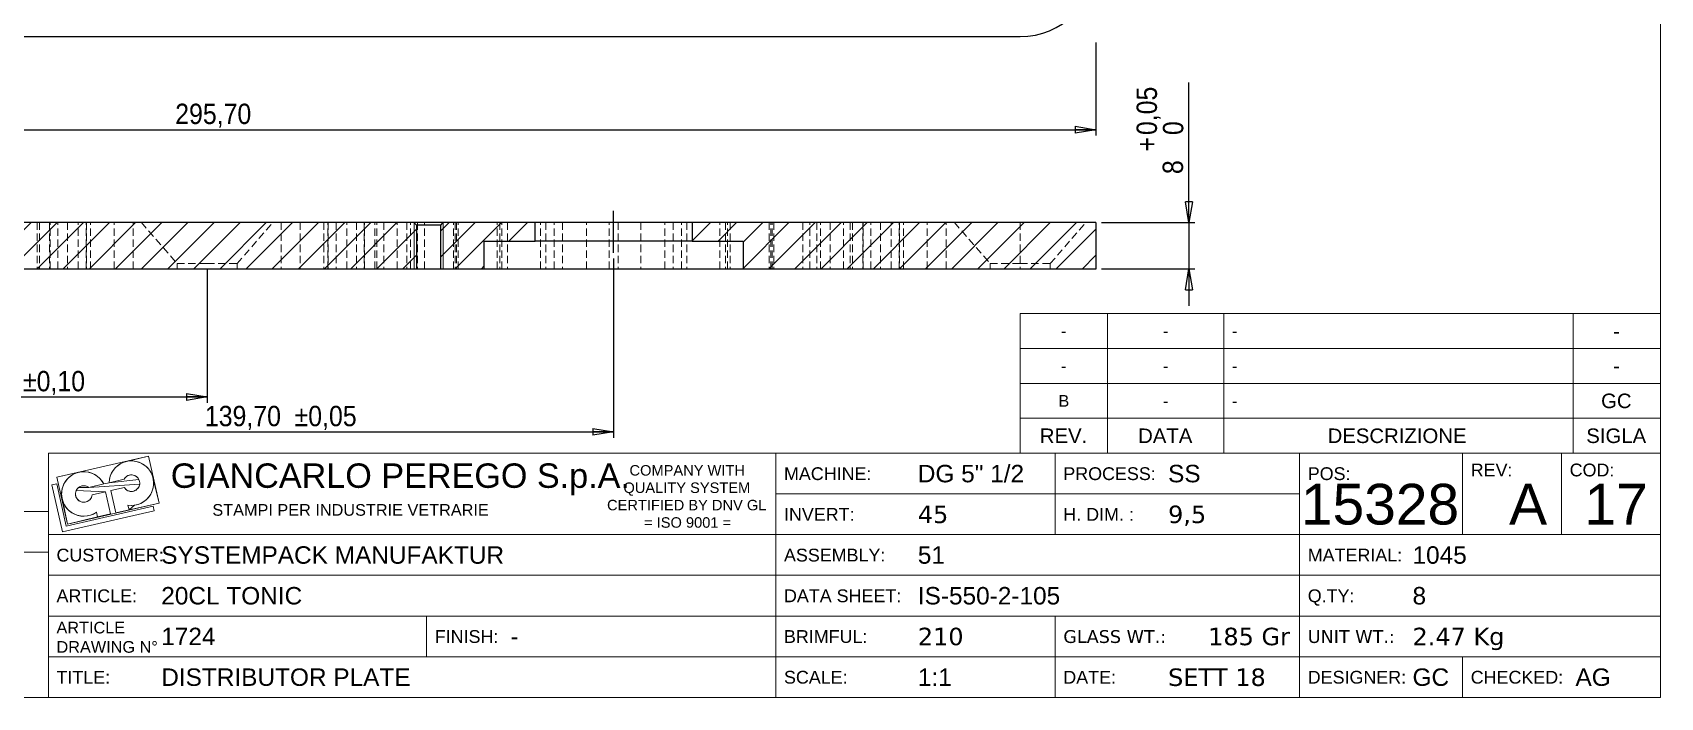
# Model space of a CAD drawing. Header units: millimetres. Extents: x 0 to 840, y 0 to 594.
# Drawn here: x 281 to 840, y 0 to 229 of the extents above; entities that cross this region are included whole.
import ezdxf

# ---------------------------------------------------------------- set-up
doc = ezdxf.new("R2010")
doc.units = ezdxf.units.MM
doc.header["$LTSCALE"] = 2
for name, pattern in [('SLD-Centro', [19.05, 15.24, -1.27, 1.27, -1.27]), ('SLD-Solido', [0]), ('SLD-Tratteggiato', [1.905, 1.27, -0.635])]:
    doc.linetypes.add(name, pattern=pattern)
for name, color, linetype in [('A', 1, 'SLD-Centro'), ('Q', 2, 'SLD-Solido'), ('S', 4, 'SLD-Solido')]:
    doc.layers.add(name, color=color, linetype=linetype)
doc.layers.add('D', color=3, linetype='SLD-Solido', lineweight=25)
doc.styles.add('SLDTEXTSTYLE0', font='GOTHIC.TTF', dxfattribs={"width": 0.913})
doc.styles.add('SLDTEXTSTYLE1', font='ARIAL.TTF')
doc.styles.add('SLDTEXTSTYLE3', font='VERDANA.TTF')
doc.dimstyles.new('SLDDIMSTYLE11', dxfattribs={"dimtxt": 7, "dimasz": 7.112, "dimexe": 0, "dimexo": 0.0625, "dimgap": 1.75, "dimtad": 1, "dimlfac": 0.5, "dimrnd": 1e-09, "dimzin": 12, "dimdsep": 46, "dimtxsty": 'SLDTEXTSTYLE0', "dimblk1": 'CLOSED', "dimblk2": 'CLOSED', "dimsah": 1, "dimcen": 0.09, "dimadec": 0, "dimazin": 3, "dimtol": 1, "dimtp": 0.05, "dimtfac": 1, "dimtmove": 0, "dimatfit": 0, "dimldrblk": 'CLOSED', "dimfxl": 0, "dimfrac": 2, "dimtolj": 1, "dimarcsym": 0})
doc.dimstyles.new('SLDDIMSTYLE14', dxfattribs={"dimtxt": 7, "dimasz": 7.112, "dimexe": 0, "dimexo": 0.0625, "dimgap": 1.75, "dimtad": 1, "dimlfac": 0.5, "dimrnd": 1e-09, "dimzin": 12, "dimdsep": 46, "dimtxsty": 'SLDTEXTSTYLE0', "dimblk1": 'CLOSED', "dimblk2": 'CLOSED', "dimsah": 1, "dimcen": 0.09, "dimadec": 0, "dimazin": 3, "dimtol": 1, "dimtp": 0.1, "dimtm": 0.1, "dimtfac": 1, "dimtofl": 0, "dimtmove": 0, "dimatfit": 3, "dimldrblk": 'CLOSED', "dimfxl": 0, "dimfrac": 2, "dimtolj": 1, "dimarcsym": 0})
doc.dimstyles.new('SLDDIMSTYLE2', dxfattribs={"dimtxt": 7, "dimasz": 7.112, "dimexe": 0, "dimexo": 0.0625, "dimgap": 1.75, "dimtad": 1, "dimlfac": 0.5, "dimrnd": 1e-09, "dimzin": 12, "dimdsep": 46, "dimtxsty": 'SLDTEXTSTYLE0', "dimblk1": 'CLOSED', "dimblk2": 'CLOSED', "dimsah": 1, "dimcen": 0.09, "dimadec": 0, "dimazin": 3, "dimtfac": 1, "dimtofl": 0, "dimtmove": 0, "dimatfit": 3, "dimldrblk": 'CLOSED', "dimfxl": 0, "dimfrac": 2, "dimtolj": 1, "dimtzin": 12, "dimarcsym": 0})
doc.dimstyles.new('SLDDIMSTYLE6', dxfattribs={"dimtxt": 7, "dimasz": 7.112, "dimexe": 0, "dimexo": 0.0625, "dimgap": 1.75, "dimtad": 1, "dimlfac": 0.5, "dimrnd": 1e-09, "dimzin": 12, "dimdsep": 46, "dimtxsty": 'SLDTEXTSTYLE0', "dimblk1": 'CLOSED', "dimblk2": 'CLOSED', "dimsah": 1, "dimcen": 0.09, "dimadec": 0, "dimazin": 3, "dimtol": 1, "dimtp": 0.05, "dimtm": 0.05, "dimtfac": 1, "dimtofl": 0, "dimtmove": 0, "dimatfit": 3, "dimldrblk": 'CLOSED', "dimfxl": 0, "dimfrac": 2, "dimtolj": 1, "dimarcsym": 0})

# ---------------------------------------------------------------- blocks, each defined once
blk = doc.blocks.new('SW_NOTE_0')
at = {"color": 0, "char_height": 4, "attachment_point": 1, "style": 'SLDTEXTSTYLE1'}
for s, insert in [('ARTICLE', (0, 5.16)), ('DRAWING N°', (0, -1.48))]:
    blk.add_mtext(s, dxfattribs=dict(at, insert=insert))
blk = doc.blocks.new('SW_NOTE_1')
at = {"color": 0, "char_height": 3.6, "attachment_point": 2, "style": 'SLDTEXTSTYLE1'}
for s, insert in [('COMPANY WITH', (20.11, 4.64)), ('QUALITY SYSTEM', (19.98, -1.34)), ('CERTIFIED BY DNV GL', (19.94, -7.31)), ('= ISO 9001 =', (20.24, -13.29))]:
    blk.add_mtext(s, dxfattribs=dict(at, insert=insert))
blk = doc.blocks.new('_CLOSED')
at = {"color": 0, "linetype": 'ByBlock', "lineweight": -2}
for p, q in [((-1, 0.166667), (0, 0)), ((-1, 0.166667), (-1, -0.166667)), ((0, 0), (-1, -0.166667)), ((0, 0), (-1, 0))]:
    blk.add_line(p, q, dxfattribs=at)
blk = doc.blocks.new('_D_6')
at = {"layer": 'Q'}
for p, q in [((54.59, 225.26), (54.59, 193.26)), ((645.99, 225.26), (645.99, 193.26)), ((54.59, 195.26), (645.99, 195.26))]:
    blk.add_line(p, q, dxfattribs=at)
at = {"layer": 'Q', "xscale": 7.112, "yscale": 7.112, "rotation": 180.0000000000004}
blk.add_blockref('_CLOSED', (54.59, 195.26, -1.9), dxfattribs=at)
at = {"layer": 'Q', "xscale": 7.112, "yscale": 7.112}
blk.add_blockref('_CLOSED', (645.99, 195.26, -1.9), dxfattribs=at)
at = {"layer": 'Q', "insert": (329.62, 204.2), "char_height": 7, "attachment_point": 1, "style": 'SLDTEXTSTYLE0'}
blk.add_mtext('295,70', dxfattribs=at)
blk = doc.blocks.new('_D_21')
at = {"layer": 'Q'}
for p, q in [((677.99, 163.35), (677.99, 211.51)), ((647.99, 163.35), (679.99, 163.35)), ((677.99, 163.35), (677.99, 147.35)), ((647.99, 147.35), (679.99, 147.35)), ((677.99, 147.35), (677.99, 134.65))]:
    blk.add_line(p, q, dxfattribs=at)
at = {"layer": 'Q', "xscale": 7.112, "yscale": 7.112}
for p, rotation in [((677.99, 163.35, 84.15), 270.0000000000004), ((677.99, 147.35, 84.15), 90.0000000000004)]:
    blk.add_blockref('_CLOSED', p, dxfattribs=dict(at, rotation=rotation))
at = {"layer": 'Q', "char_height": 7, "attachment_point": 1, "rotation": 90, "style": 'SLDTEXTSTYLE0'}
for s, insert in [('0,05', (660, 193.41)), ('0', (669.05, 193.41)), ('+', (660, 187.75)), ('8', (668.95, 179.99))]:
    blk.add_mtext(s, dxfattribs=dict(at, insert=insert))
blk = doc.blocks.new('_D_24')
at = {"layer": 'Q'}
for p, q in [((200.89, 147.2), (200.89, 101.35)), ((340.59, 147.2), (340.59, 101.35)), ((200.89, 103.35), (340.59, 103.35))]:
    blk.add_line(p, q, dxfattribs=at)
at = {"layer": 'Q', "xscale": 7.112, "yscale": 7.112, "rotation": 180.0000000000004}
blk.add_blockref('_CLOSED', (200.89, 103.35, 83.95), dxfattribs=at)
at = {"layer": 'Q', "xscale": 7.112, "yscale": 7.112}
blk.add_blockref('_CLOSED', (340.59, 103.35, 83.95), dxfattribs=at)
at = {"layer": 'Q', "char_height": 7, "attachment_point": 1, "style": 'SLDTEXTSTYLE0'}
for s, insert in [('69,85', (251.66, 112.29)), (' ±0,10', (274.94, 112.29))]:
    blk.add_mtext(s, dxfattribs=dict(at, insert=insert))
blk = doc.blocks.new('_D_25')
at = {"layer": 'Q'}
for p, q in [((200.89, 150.95), (200.89, 89.35)), ((480.29, 150.95), (480.29, 89.35)), ((200.89, 91.35), (480.29, 91.35))]:
    blk.add_line(p, q, dxfattribs=at)
at = {"layer": 'Q', "xscale": 7.112, "yscale": 7.112, "rotation": 180.0000000000004}
blk.add_blockref('_CLOSED', (200.89, 91.35, 84.15), dxfattribs=at)
at = {"layer": 'Q', "xscale": 7.112, "yscale": 7.112}
blk.add_blockref('_CLOSED', (480.29, 91.35, 84.15), dxfattribs=at)
at = {"layer": 'Q', "char_height": 7, "attachment_point": 1, "style": 'SLDTEXTSTYLE0'}
for s, insert in [('139,70', (339.82, 100.29)), (' ±0,05', (368.27, 100.29))]:
    blk.add_mtext(s, dxfattribs=dict(at, insert=insert))

msp = doc.modelspace()

# ---------------------------------------------------------------- hatches: boundary and pattern name
at = {"layer": 'S'}
h = msp.add_hatch(dxfattribs=at)
h.set_pattern_fill('ANSI31', color=256, scale=2, style=0)
h.paths.add_polyline_path([(412.49437, 147.34821), (412.49437, 162.37039), (411.64437, 163.34821), (269.54437, 163.34821), (268.69437, 162.37039), (268.69437, 147.34821)], flags=0)
h = msp.add_hatch(dxfattribs=at)
h.set_pattern_fill('ANSI31', color=256, scale=2, style=0)
h.paths.add_polyline_path([(420.89437, 147.34821), (435.84437, 147.34821), (435.84437, 156.94821), (453.29437, 156.94821), (453.29437, 163.34821), (421.74437, 163.34821), (420.89437, 162.37039)], flags=0)
h = msp.add_hatch(dxfattribs=at)
h.set_pattern_fill('ANSI31', color=256, scale=2, style=0)
h.paths.add_polyline_path([(645.99437, 147.34821), (645.99437, 163.34821), (507.29437, 163.34821), (507.29437, 156.94821), (524.74437, 156.94821), (524.74437, 147.34821)], flags=0)

# ---------------------------------------------------------------- linework, layer by layer
at = {"color": 179, "linetype": 'SLD-Solido', "lineweight": 18}
for p, q in [((840.02208, 594.01728), (840.02208, 0.01728)), ((840.02208, 132.01728), (620.02208, 132.01728)), ((620.02208, 132.01728), (620.02208, 84.01728)), ((650.02208, 132.01728), (650.02208, 84.01728)), ((690.02208, 132.01728), (690.02208, 84.01728)), ((810.02208, 132.01728), (810.02208, 84.01728)), ((840.02208, 132.01728), (840.02208, 84.01728)), ((840.02208, 120.01728), (620.02208, 120.01728)), ((840.02208, 108.01728), (620.02208, 108.01728)), ((840.02208, 96.01728), (620.02208, 96.01728)), ((286.02208, 84.01728), (406.02208, 84.01728)), ((840.02208, 84.01728), (286.02208, 84.01728)), ((286.02208, 0.01728), (286.02208, 84.01728)), ((536.02208, 0.01728), (536.02208, 84.01728)), ((840.02208, 84.01728), (620.02208, 84.01728)), ((632.02208, 56.01728), (632.02208, 84.01728)), ((716.02208, 0.01728), (716.02208, 84.01728)), ((772.02208, 56.01728), (772.02208, 84.01728)), ((806.02208, 56.01728), (806.02208, 84.01728)), ((840.02208, 0.01728), (840.02208, 84.01728)), ((288.94628, 75.81424), (320.39568, 82.98247)), ((288.94628, 75.81424), (320.39568, 82.98247)), ((288.94628, 75.81424), (320.39568, 82.98247)), ((308.99209, 78.9505), (308.28552, 78.07764)), ((308.99209, 78.9505), (308.28552, 78.07764)), ((309.81886, 79.7105), (308.99209, 78.9505)), ((309.81886, 79.7105), (308.99209, 78.9505)), ((310.74799, 80.34126), (309.81886, 79.7105)), ((310.74799, 80.34126), (309.81886, 79.7105)), ((311.75946, 80.82918), (310.74799, 80.34126)), ((311.75946, 80.82918), (310.74799, 80.34126)), ((312.83147, 81.16374), (311.75946, 80.82918)), ((312.83147, 81.16374), (311.75946, 80.82918)), ((320.39568, 82.98247), (312.83147, 81.16374)), ((320.39568, 82.98247), (312.83147, 81.16374)), ((312.83147, 81.16374), (320.39568, 82.98247)), ((312.83147, 81.16374), (320.39568, 82.98247)), ((313.94091, 81.33775), (312.83147, 81.16374)), ((313.94091, 81.33775), (312.83147, 81.16374)), ((315.06387, 81.34744), (313.94091, 81.33775)), ((315.06387, 81.34744), (313.94091, 81.33775)), ((316.17615, 81.1926), (315.06387, 81.34744)), ((316.17615, 81.1926), (315.06387, 81.34744)), ((317.25377, 80.87658), (316.17615, 81.1926)), ((317.25377, 80.87658), (316.17615, 81.1926)), ((318.27351, 80.40618), (317.25377, 80.87658)), ((318.27351, 80.40618), (317.25377, 80.87658)), ((319.21338, 79.79155), (318.27351, 80.40618)), ((319.21338, 79.79155), (318.27351, 80.40618)), ((320.05313, 79.04593), (319.21338, 79.79155)), ((320.05313, 79.04593), (319.21338, 79.79155)), ((320.77467, 78.18539), (320.05313, 79.04593)), ((320.77467, 78.18539), (320.05313, 79.04593)), ((320.39568, 82.98247), (324.0822, 66.80848)), ((320.39568, 82.98247), (324.0822, 66.80848)), ((320.39568, 82.98247), (324.0822, 66.80848)), ((287.27625, 73.16503), (288.89451, 73.52992)), ((290.92511, 56.98247), (287.27625, 73.16503)), ((288.89451, 73.52992), (292.17763, 58.96938)), ((296.5515, 77.45307), (288.94628, 75.81424)), ((296.5515, 77.45307), (288.94628, 75.81424)), ((288.94628, 75.81424), (296.5515, 77.45307)), ((288.94628, 75.81424), (296.5515, 77.45307)), ((288.94628, 75.81424), (292.59513, 59.63168)), ((292.59513, 59.63168), (288.94628, 75.81424)), ((292.59513, 59.63168), (288.94628, 75.81424)), ((291.39457, 73.45084), (290.96087, 72.41497)), ((291.39457, 73.45084), (290.96087, 72.41497)), ((291.97526, 74.41206), (291.39457, 73.45084)), ((291.97526, 74.41206), (291.39457, 73.45084)), ((292.69043, 75.27789), (291.97526, 74.41206)), ((292.69043, 75.27789), (291.97526, 74.41206)), ((293.52467, 76.02968), (292.69043, 75.27789)), ((293.52467, 76.02968), (292.69043, 75.27789)), ((294.45999, 76.65122), (293.52467, 76.02968)), ((294.45999, 76.65122), (293.52467, 76.02968)), ((295.47623, 77.12912), (294.45999, 76.65122)), ((295.47623, 77.12912), (294.45999, 76.65122)), ((296.5515, 77.45307), (295.47623, 77.12912)), ((296.5515, 77.45307), (295.47623, 77.12912)), ((297.6626, 77.6161), (296.5515, 77.45307)), ((297.6626, 77.6161), (296.5515, 77.45307)), ((297.08819, 72.61233), (297.49347, 72.75123)), ((297.08819, 72.61233), (297.49347, 72.75123)), ((297.49347, 72.75123), (297.91497, 72.82797)), ((297.49347, 72.75123), (297.91497, 72.82797)), ((298.78561, 77.61469), (297.6626, 77.6161)), ((298.78561, 77.61469), (297.6626, 77.6161)), ((297.91497, 72.82797), (298.3432, 72.84082)), ((297.91497, 72.82797), (298.3432, 72.84082)), ((298.3432, 72.84082), (298.76854, 72.78948)), ((298.3432, 72.84082), (298.76854, 72.78948)), ((298.76854, 72.78948), (299.18143, 72.67512)), ((298.76854, 72.78948), (299.18143, 72.67512)), ((299.8963, 77.44886), (298.78561, 77.61469)), ((299.8963, 77.44886), (298.78561, 77.61469)), ((300.97074, 77.12221), (299.8963, 77.44886)), ((300.97074, 77.12221), (299.8963, 77.44886)), ((305.04314, 73.43367), (299.93316, 72.26896)), ((299.93316, 72.26896), (305.04314, 73.43367)), ((299.93316, 72.26896), (305.04314, 73.43367)), ((317.40845, 73.40566), (299.93316, 72.26896)), ((317.40845, 73.40566), (299.93316, 72.26896)), ((299.93316, 72.26896), (317.40845, 73.40566)), ((299.93316, 72.26896), (317.40845, 73.40566)), ((301.98578, 76.64175), (300.97074, 77.12221)), ((301.98578, 76.64175), (300.97074, 77.12221)), ((302.91953, 76.01786), (301.98578, 76.64175)), ((302.91953, 76.01786), (301.98578, 76.64175)), ((303.75188, 75.26397), (302.91953, 76.01786)), ((303.75188, 75.26397), (302.91953, 76.01786)), ((304.46487, 74.39634), (303.75188, 75.26397)), ((304.46487, 74.39634), (303.75188, 75.26397)), ((305.04314, 73.43367), (304.46487, 74.39634)), ((305.04314, 73.43367), (304.46487, 74.39634)), ((306.92034, 73.86154), (305.04314, 73.43367)), ((306.92034, 73.86154), (305.04314, 73.43367)), ((305.04314, 73.43367), (306.92034, 73.86154)), ((305.04314, 73.43367), (306.92034, 73.86154)), ((306.92034, 73.86154), (312.03032, 75.02625)), ((306.92034, 73.86154), (312.03032, 75.02625)), ((306.92034, 73.86154), (312.03032, 75.02625)), ((317.10822, 75.02211), (306.92034, 73.86154)), ((317.10822, 75.02211), (306.92034, 73.86154)), ((306.92034, 73.86154), (317.10822, 75.02211)), ((306.92034, 73.86154), (317.10822, 75.02211)), ((307.02433, 74.97972), (306.92034, 73.86154)), ((307.02433, 74.97972), (306.92034, 73.86154)), ((307.29091, 76.07062), (307.02433, 74.97972)), ((307.29091, 76.07062), (307.02433, 74.97972)), ((307.71435, 77.11073), (307.29091, 76.07062)), ((307.71435, 77.11073), (307.29091, 76.07062)), ((308.28552, 78.07764), (307.71435, 77.11073)), ((308.28552, 78.07764), (307.71435, 77.11073)), ((312.03032, 75.02625), (312.24808, 75.38135)), ((312.03032, 75.02625), (312.24808, 75.38135)), ((312.24808, 75.38135), (312.51516, 75.701)), ((312.24808, 75.38135), (312.51516, 75.701)), ((312.51516, 75.701), (312.82588, 75.97842)), ((312.51516, 75.701), (312.82588, 75.97842)), ((312.82588, 75.97842), (313.17365, 76.20771)), ((312.82588, 75.97842), (313.17365, 76.20771)), ((313.17365, 76.20771), (313.55105, 76.384)), ((313.17365, 76.20771), (313.55105, 76.384)), ((313.55105, 76.384), (313.95008, 76.50353)), ((313.55105, 76.384), (313.95008, 76.50353)), ((313.95008, 76.50353), (314.36225, 76.56376)), ((313.95008, 76.50353), (314.36225, 76.56376)), ((314.36225, 76.56376), (314.7788, 76.56342)), ((314.36225, 76.56376), (314.7788, 76.56342)), ((314.7788, 76.56342), (315.19087, 76.50251)), ((314.7788, 76.56342), (315.19087, 76.50251)), ((315.19087, 76.50251), (315.5897, 76.38233)), ((315.19087, 76.50251), (315.5897, 76.38233)), ((315.5897, 76.38233), (315.96682, 76.20543)), ((315.5897, 76.38233), (315.96682, 76.20543)), ((315.96682, 76.20543), (316.31421, 75.97558)), ((315.96682, 76.20543), (316.31421, 75.97558)), ((316.31421, 75.97558), (316.62448, 75.69765)), ((316.31421, 75.97558), (316.62448, 75.69765)), ((316.62448, 75.69765), (316.89104, 75.37756)), ((316.62448, 75.69765), (316.89104, 75.37756)), ((316.89104, 75.37756), (317.10822, 75.02211)), ((316.89104, 75.37756), (317.10822, 75.02211)), ((317.10822, 75.02211), (317.2714, 74.63885)), ((317.10822, 75.02211), (317.2714, 74.63885)), ((317.33339, 72.99593), (317.19954, 72.60147)), ((317.33339, 72.99593), (317.19954, 72.60147)), ((317.2714, 74.63885), (317.37712, 74.23594)), ((317.2714, 74.63885), (317.37712, 74.23594)), ((317.40845, 73.40566), (317.33339, 72.99593)), ((317.40845, 73.40566), (317.33339, 72.99593)), ((317.37712, 74.23594), (317.42313, 73.82195)), ((317.37712, 74.23594), (317.42313, 73.82195)), ((317.42313, 73.82195), (317.40845, 73.40566)), ((317.42313, 73.82195), (317.40845, 73.40566)), ((321.36243, 77.22848), (320.77467, 78.18539)), ((321.36243, 77.22848), (320.77467, 78.18539)), ((321.80375, 76.19583), (321.36243, 77.22848)), ((321.80375, 76.19583), (321.36243, 77.22848)), ((322.08911, 75.10969), (321.80375, 76.19583)), ((322.08911, 75.10969), (321.80375, 76.19583)), ((321.96552, 71.76716), (322.17088, 72.87123)), ((321.96552, 71.76716), (322.17088, 72.87123)), ((324.0822, 66.80848), (322.08911, 75.10969)), ((324.0822, 66.80848), (322.08911, 75.10969)), ((322.21238, 73.99347), (322.08911, 75.10969)), ((322.08911, 75.10969), (324.0822, 66.80848)), ((322.21238, 73.99347), (322.08911, 75.10969)), ((322.08911, 75.10969), (324.0822, 66.80848)), ((322.17088, 72.87123), (322.21238, 73.99347)), ((322.17088, 72.87123), (322.21238, 73.99347)), ((290.68351, 71.32675), (290.56848, 70.20965)), ((290.68351, 71.32675), (290.56848, 70.20965)), ((290.56848, 70.20965), (290.61824, 69.08775)), ((290.56848, 70.20965), (290.61824, 69.08775)), ((290.61824, 69.08775), (290.83174, 67.98523)), ((290.61824, 69.08775), (290.83174, 67.98523)), ((290.96087, 72.41497), (290.68351, 71.32675)), ((290.96087, 72.41497), (290.68351, 71.32675)), ((290.83174, 67.98523), (292.59513, 59.63168)), ((290.83174, 67.98523), (292.59513, 59.63168)), ((292.59513, 59.63168), (290.83174, 67.98523)), ((290.83174, 67.98523), (291.20435, 66.92585)), ((292.59513, 59.63168), (290.83174, 67.98523)), ((290.83174, 67.98523), (291.20435, 66.92585)), ((295.35932, 69.8861), (295.37637, 70.31419)), ((295.35932, 69.8861), (295.37637, 70.31419)), ((295.40648, 69.46028), (295.35932, 69.8861)), ((295.40648, 69.46028), (295.35932, 69.8861)), ((295.37637, 70.31419), (295.45725, 70.73491)), ((295.37637, 70.31419), (295.45725, 70.73491)), ((295.51678, 69.04629), (295.40648, 69.46028)), ((295.51678, 69.04629), (295.40648, 69.46028)), ((295.45725, 70.73491), (295.60013, 71.13881)), ((295.45725, 70.73491), (295.60013, 71.13881)), ((295.68775, 68.65346), (295.51678, 69.04629)), ((295.68775, 68.65346), (295.51678, 69.04629)), ((295.60013, 71.13881), (295.8018, 71.5168)), ((295.60013, 71.13881), (295.8018, 71.5168)), ((305.67923, 70.74295), (295.60013, 71.13881)), ((305.67923, 70.74295), (295.60013, 71.13881)), ((295.60013, 71.13881), (305.67923, 70.74295)), ((295.60013, 71.13881), (305.67923, 70.74295)), ((295.91554, 68.2906), (295.68775, 68.65346)), ((295.91554, 68.2906), (295.68775, 68.65346)), ((295.8018, 71.5168), (296.05772, 71.86039)), ((295.8018, 71.5168), (296.05772, 71.86039)), ((296.19502, 67.96589), (295.91554, 68.2906)), ((296.19502, 67.96589), (295.91554, 68.2906)), ((296.05772, 71.86039), (296.36215, 72.16184)), ((296.05772, 71.86039), (296.36215, 72.16184)), ((296.51992, 67.68663), (296.19502, 67.96589)), ((296.51992, 67.68663), (296.19502, 67.96589)), ((296.36215, 72.16184), (296.70823, 72.41438)), ((296.36215, 72.16184), (296.70823, 72.41438)), ((299.93316, 72.26896), (296.36215, 72.16184)), ((299.93316, 72.26896), (296.36215, 72.16184)), ((296.36215, 72.16184), (299.93316, 72.26896)), ((296.36215, 72.16184), (299.93316, 72.26896)), ((296.88293, 67.45909), (296.51992, 67.68663)), ((296.88293, 67.45909), (296.51992, 67.68663)), ((296.70823, 72.41438), (297.08819, 72.61233)), ((296.70823, 72.41438), (297.08819, 72.61233)), ((297.27588, 67.28839), (296.88293, 67.45909)), ((297.27588, 67.28839), (296.88293, 67.45909)), ((297.68994, 67.17837), (297.27588, 67.28839)), ((297.68994, 67.17837), (297.27588, 67.28839)), ((298.1158, 67.13151), (297.68994, 67.17837)), ((298.1158, 67.13151), (297.68994, 67.17837)), ((298.54387, 67.14885), (298.1158, 67.13151)), ((298.54387, 67.14885), (298.1158, 67.13151)), ((298.96454, 67.23001), (298.54387, 67.14885)), ((298.96454, 67.23001), (298.54387, 67.14885)), ((299.36835, 67.37316), (298.96454, 67.23001)), ((299.36835, 67.37316), (298.96454, 67.23001)), ((299.18143, 72.67512), (299.57256, 72.5003)), ((299.18143, 72.67512), (299.57256, 72.5003)), ((299.7462, 67.57509), (299.36835, 67.37316)), ((299.7462, 67.57509), (299.36835, 67.37316)), ((299.57256, 72.5003), (299.93316, 72.26896)), ((299.57256, 72.5003), (299.93316, 72.26896)), ((300.08961, 67.83125), (299.7462, 67.57509)), ((300.08961, 67.83125), (299.7462, 67.57509)), ((300.39086, 68.13589), (300.08961, 67.83125)), ((300.39086, 68.13589), (300.08961, 67.83125)), ((300.64316, 68.48214), (300.39086, 68.13589)), ((300.64316, 68.48214), (300.39086, 68.13589)), ((300.84085, 68.86223), (300.64316, 68.48214)), ((300.84085, 68.86223), (300.64316, 68.48214)), ((300.97947, 69.26761), (300.84085, 68.86223)), ((300.97947, 69.26761), (300.84085, 68.86223)), ((301.05592, 69.68916), (300.97947, 69.26761)), ((301.05592, 69.68916), (300.97947, 69.26761)), ((301.05592, 69.68916), (305.67923, 70.74295)), ((305.67923, 70.74295), (301.05592, 69.68916)), ((305.67923, 70.74295), (301.05592, 69.68916)), ((305.67923, 70.74295), (307.42008, 63.10523)), ((307.42008, 63.10523), (305.67923, 70.74295)), ((307.42008, 63.10523), (305.67923, 70.74295)), ((312.1364, 72.21472), (307.51309, 71.16094)), ((312.1364, 72.21472), (307.51309, 71.16094)), ((312.1364, 72.21472), (307.51309, 71.16094)), ((307.51309, 71.16094), (309.25395, 63.52322)), ((307.51309, 71.16094), (309.25395, 63.52322)), ((307.51309, 71.16094), (309.25395, 63.52322)), ((312.38029, 71.87704), (312.1364, 72.21472)), ((312.38029, 71.87704), (312.1364, 72.21472)), ((312.6707, 71.57842), (312.38029, 71.87704)), ((312.6707, 71.57842), (312.38029, 71.87704)), ((313.00144, 71.3252), (312.6707, 71.57842)), ((313.00144, 71.3252), (312.6707, 71.57842)), ((313.36549, 71.12277), (313.00144, 71.3252)), ((313.36549, 71.12277), (313.00144, 71.3252)), ((313.75511, 70.97542), (313.36549, 71.12277)), ((313.75511, 70.97542), (313.36549, 71.12277)), ((314.16201, 70.8863), (313.75511, 70.97542)), ((314.16201, 70.8863), (313.75511, 70.97542)), ((314.57755, 70.85729), (314.16201, 70.8863)), ((314.57755, 70.85729), (314.16201, 70.8863)), ((314.99288, 70.88902), (314.57755, 70.85729)), ((314.99288, 70.88902), (314.57755, 70.85729)), ((315.39919, 70.9808), (314.99288, 70.88902)), ((315.39919, 70.9808), (314.99288, 70.88902)), ((315.78784, 71.13069), (315.39919, 70.9808)), ((315.78784, 71.13069), (315.39919, 70.9808)), ((316.15056, 71.3355), (315.78784, 71.13069)), ((316.15056, 71.3355), (315.78784, 71.13069)), ((316.47964, 71.59088), (316.15056, 71.3355)), ((316.47964, 71.59088), (316.15056, 71.3355)), ((316.76808, 71.8914), (316.47964, 71.59088)), ((316.76808, 71.8914), (316.47964, 71.59088)), ((317.00976, 72.23067), (316.76808, 71.8914)), ((317.00976, 72.23067), (316.76808, 71.8914)), ((317.19954, 72.60147), (317.00976, 72.23067)), ((317.19954, 72.60147), (317.00976, 72.23067)), ((317.76918, 66.76692), (318.75188, 67.31046)), ((317.76918, 66.76692), (318.75188, 67.31046)), ((318.75188, 67.31046), (319.6444, 67.99203)), ((318.75188, 67.31046), (319.6444, 67.99203)), ((319.6444, 67.99203), (320.42752, 68.79693)), ((319.6444, 67.99203), (320.42752, 68.79693)), ((320.42752, 68.79693), (321.08434, 69.70782)), ((320.42752, 68.79693), (321.08434, 69.70782)), ((321.08434, 69.70782), (321.60072, 70.70506)), ((321.08434, 69.70782), (321.60072, 70.70506)), ((321.60072, 70.70506), (321.96552, 71.76716)), ((321.60072, 70.70506), (321.96552, 71.76716)), ((716.02208, 70.01728), (536.02208, 70.01728)), ((166.02208, 64.01728), (286.02208, 64.01728)), ((286.02208, 0.01728), (286.02208, 64.01728)), ((322.41344, 64.15956), (290.92511, 56.98247)), ((291.20435, 66.92585), (291.72807, 65.93244)), ((291.20435, 66.92585), (291.72807, 65.93244)), ((291.72807, 65.93244), (292.39158, 65.02641)), ((291.72807, 65.93244), (292.39158, 65.02641)), ((292.17763, 58.96938), (322.04855, 65.77782)), ((292.39158, 65.02641), (293.18061, 64.2273)), ((292.39158, 65.02641), (293.18061, 64.2273)), ((324.0822, 66.80848), (292.59513, 59.63168)), ((324.0822, 66.80848), (292.59513, 59.63168)), ((324.0822, 66.80848), (292.59513, 59.63168)), ((292.59513, 59.63168), (302.92731, 62.0812)), ((292.59513, 59.63168), (302.92731, 62.0812)), ((302.92731, 62.0812), (292.59513, 59.63168)), ((302.92731, 62.0812), (292.59513, 59.63168)), ((293.18061, 64.2273), (294.07813, 63.55233)), ((293.18061, 64.2273), (294.07813, 63.55233)), ((294.07813, 63.55233), (295.06481, 63.01604)), ((294.07813, 63.55233), (295.06481, 63.01604)), ((295.06481, 63.01604), (296.11938, 62.63)), ((295.06481, 63.01604), (296.11938, 62.63)), ((296.11938, 62.63), (297.2191, 62.40252)), ((296.11938, 62.63), (297.2191, 62.40252)), ((297.2191, 62.40252), (298.34028, 62.33852)), ((297.2191, 62.40252), (298.34028, 62.33852)), ((298.34028, 62.33852), (299.45874, 62.43935)), ((298.34028, 62.33852), (299.45874, 62.43935)), ((299.45874, 62.43935), (300.55039, 62.70287)), ((299.45874, 62.43935), (300.55039, 62.70287)), ((300.55039, 62.70287), (301.5917, 63.12337)), ((300.55039, 62.70287), (301.5917, 63.12337)), ((301.5917, 63.12337), (302.56021, 63.69181)), ((301.5917, 63.12337), (302.56021, 63.69181)), ((302.92731, 62.0812), (302.56021, 63.69181)), ((302.56021, 63.69181), (302.92731, 62.0812)), ((302.56021, 63.69181), (302.92731, 62.0812)), ((307.42008, 63.10523), (302.92731, 62.0812)), ((302.92731, 62.0812), (307.42008, 63.10523)), ((302.92731, 62.0812), (307.42008, 63.10523)), ((309.25395, 63.52322), (324.0822, 66.80848)), ((309.25395, 63.52322), (324.0822, 66.80848)), ((324.0822, 66.80848), (309.25395, 63.52322)), ((324.0822, 66.80848), (309.25395, 63.52322)), ((309.25395, 63.52322), (313.74672, 64.54725)), ((309.25395, 63.52322), (313.74672, 64.54725)), ((309.25395, 63.52322), (313.74672, 64.54725)), ((313.74672, 64.54725), (313.37961, 66.15787)), ((313.74672, 64.54725), (313.37961, 66.15787)), ((313.37961, 66.15787), (314.49879, 66.06527)), ((313.74672, 64.54725), (315.61947, 66.13754)), ((313.74672, 64.54725), (315.61947, 66.13754)), ((315.61947, 66.13754), (313.74672, 64.54725)), ((314.49879, 66.06527), (315.61947, 66.13754)), ((315.61947, 66.13754), (316.71749, 66.37312)), ((315.61947, 66.13754), (316.71749, 66.37312)), ((316.71749, 66.37312), (317.76918, 66.76692)), ((316.71749, 66.37312), (317.76918, 66.76692)), ((322.04855, 65.77782), (322.41344, 64.15956)), ((840.02208, 56.01728), (286.02208, 56.01728)), ((166.02208, 50.01728), (286.02208, 50.01728)), ((840.02208, 42.01728), (286.02208, 42.01728)), ((840.02208, 28.01728), (286.02208, 28.01728)), ((416.02208, 14.01728), (416.02208, 28.01728)), ((632.02208, 0.01728), (632.02208, 28.01728)), ((840.02208, 14.01728), (286.02208, 14.01728)), ((772.02208, 0.01728), (772.02208, 14.01728)), ((840.02208, 0.01728), (0.02208, 0.01728)), ((840.02208, 0.01728), (286.02208, 0.01728)), ((286.02208, 0.01728), (840.02208, 0.01728))]:
    msp.add_line(p, q, dxfattribs=at)
at = {"color": 7, "linetype": 'SLD-Tratteggiato', "lineweight": 18}
for p, q in [((282.22548, 163.34821), (282.22548, 147.34821)), ((283.00109, 163.34821), (283.00109, 147.34821)), ((286.4663, 163.34821), (286.4663, 147.34821)), ((286.67612, 147.34821), (286.67612, 163.34821)), ((289.30076, 147.34821), (289.30076, 163.34821)), ((292.58823, 163.34821), (292.58823, 147.34821)), ((296.22548, 147.34821), (296.22548, 163.34821)), ((299.00109, 147.34821), (299.00109, 163.34821)), ((299.14621, 163.34821), (299.14621, 147.34821)), ((300.4663, 147.34821), (300.4663, 163.34821)), ((308.58823, 147.34821), (308.58823, 163.34821)), ((315.14621, 147.34821), (315.14621, 163.34821)), ((317.99437, 163.34821), (330.29437, 149.19867)), ((350.89437, 149.19867), (363.19437, 163.34821)), ((366.04253, 163.34821), (366.04253, 147.34821)), ((372.60051, 163.34821), (372.60051, 147.34821)), ((380.72244, 163.34821), (380.72244, 147.34821)), ((382.04253, 147.34821), (382.04253, 163.34821)), ((382.18764, 163.34821), (382.18764, 147.34821)), ((384.96326, 163.34821), (384.96326, 147.34821)), ((388.60051, 147.34821), (388.60051, 163.34821)), ((391.88798, 163.34821), (391.88798, 147.34821)), ((394.51262, 163.34821), (394.51262, 147.34821)), ((394.72244, 147.34821), (394.72244, 163.34821)), ((398.18764, 147.34821), (398.18764, 163.34821)), ((398.96326, 147.34821), (398.96326, 163.34821)), ((401.28619, 163.34821), (401.28619, 147.34821)), ((405.88798, 147.34821), (405.88798, 163.34821)), ((409.20096, 163.34821), (409.20096, 147.34821)), ((410.51262, 147.34821), (410.51262, 163.34821)), ((412.87233, 163.34821), (412.87233, 147.34821)), ((415.28619, 147.34821), (415.28619, 163.34821)), ((425.20096, 147.34821), (425.20096, 163.34821)), ((425.80636, 163.34821), (425.80636, 147.34821)), ((426.29437, 163.34821), (426.29437, 147.34821)), ((426.87233, 147.34821), (426.87233, 163.34821)), ((440.29437, 147.34821), (440.29437, 163.34821)), ((441.14448, 163.34821), (441.14448, 147.34821)), ((441.80636, 147.34821), (441.80636, 163.34821)), ((443.82427, 163.34821), (443.82427, 147.34821)), ((455.14448, 147.34821), (455.14448, 163.34821)), ((456.97144, 163.34821), (456.97144, 147.34821)), ((459.82427, 147.34821), (459.82427, 163.34821)), ((462.70724, 163.34821), (462.70724, 147.34821)), ((470.97144, 147.34821), (470.97144, 163.34821)), ((478.70724, 147.34821), (478.70724, 163.34821)), ((481.8815, 163.34821), (481.8815, 147.34821)), ((489.6173, 163.34821), (489.6173, 147.34821)), ((497.8815, 147.34821), (497.8815, 163.34821)), ((500.76446, 163.34821), (500.76446, 147.34821)), ((503.6173, 147.34821), (503.6173, 163.34821)), ((505.44426, 163.34821), (505.44426, 147.34821)), ((516.76446, 147.34821), (516.76446, 163.34821)), ((518.78238, 163.34821), (518.78238, 147.34821)), ((519.44426, 147.34821), (519.44426, 163.34821)), ((520.29437, 163.34821), (520.29437, 147.34821)), ((533.7164, 163.34821), (533.7164, 147.34821)), ((534.29437, 147.34821), (534.29437, 163.34821)), ((534.78238, 147.34821), (534.78238, 163.34821)), ((535.38778, 163.34821), (535.38778, 147.34821)), ((545.30255, 163.34821), (545.30255, 147.34821)), ((547.7164, 147.34821), (547.7164, 163.34821)), ((550.07612, 163.34821), (550.07612, 147.34821)), ((551.38778, 147.34821), (551.38778, 163.34821)), ((554.70076, 163.34821), (554.70076, 147.34821)), ((559.30255, 147.34821), (559.30255, 163.34821)), ((561.62548, 163.34821), (561.62548, 147.34821)), ((562.40109, 163.34821), (562.40109, 147.34821)), ((565.8663, 163.34821), (565.8663, 147.34821)), ((566.07612, 147.34821), (566.07612, 163.34821)), ((568.70076, 147.34821), (568.70076, 163.34821)), ((571.98823, 163.34821), (571.98823, 147.34821)), ((575.62548, 147.34821), (575.62548, 163.34821)), ((578.40109, 147.34821), (578.40109, 163.34821)), ((578.54621, 163.34821), (578.54621, 147.34821)), ((579.8663, 147.34821), (579.8663, 163.34821)), ((587.98823, 147.34821), (587.98823, 163.34821)), ((594.54621, 147.34821), (594.54621, 163.34821)), ((597.39437, 163.34821), (609.69437, 149.19867)), ((619.99437, 163.34821), (619.99437, 147.34821)), ((630.29437, 149.19867), (642.59437, 163.34821)), ((330.29437, 149.19867), (340.59437, 149.19867)), ((330.29437, 149.19867), (330.29437, 147.34821)), ((340.59437, 149.19867), (350.89437, 149.19867)), ((350.89437, 147.34821), (350.89437, 149.19867)), ((609.69437, 149.19867), (619.99437, 149.19867)), ((609.69437, 149.19867), (609.69437, 147.34821)), ((619.99437, 149.19867), (630.29437, 149.19867)), ((630.29437, 147.34821), (630.29437, 149.19867))]:
    msp.add_line(p, q, dxfattribs=at)
at = {"color": 7, "linetype": 'SLD-Solido', "lineweight": 18}
for p, q in [((411.69437, 163.29069), (411.69437, 147.34821)), ((421.69437, 163.29069), (421.69437, 147.34821))]:
    msp.add_line(p, q, dxfattribs=at)
at = {"color": 8, "linetype": 'SLD-Solido', "lineweight": 18}
for p, q in [((287.27625, 73.16503), (288.89451, 73.52992)), ((287.27625, 73.16503), (288.89451, 73.52992)), ((287.27625, 73.16503), (290.92511, 56.98247)), ((287.27625, 73.16503), (290.92511, 56.98247)), ((287.27625, 73.16503), (290.92511, 56.98247)), ((290.92511, 56.98247), (287.27625, 73.16503)), ((288.89451, 73.52992), (292.17763, 58.96938)), ((288.89451, 73.52992), (292.17763, 58.96938)), ((322.41344, 64.15956), (290.92511, 56.98247)), ((322.41344, 64.15956), (290.92511, 56.98247)), ((322.41239, 64.15932), (290.92511, 56.98247)), ((322.41218, 64.15927), (290.92511, 56.98247)), ((322.04855, 65.77782), (292.17763, 58.96938)), ((292.17763, 58.96938), (322.04855, 65.77782)), ((322.04855, 65.77782), (322.41344, 64.15956)), ((322.04855, 65.77782), (322.41344, 64.15956))]:
    msp.add_line(p, q, dxfattribs=at)
at = {"color": 179, "linetype": 'SLD-Solido', "lineweight": 18}
for centre, radius, start, end in [((314.5682, 73.71423), 7.64928, 261.0608453, 178.8965651), ((298.21451, 69.98676), 7.64928, 26.7834349, 304.6191547), ((298.21451, 69.98676), 2.85696, 53.0177695, 354.0209366), ((314.5682, 73.71423), 2.85696, 211.6590634, 152.6622305)]:
    msp.add_arc(centre, radius, start, end, dxfattribs=at)
at = {"layer": 'A'}
msp.add_line((480.29437, 152.94821), (480.29437, 167.34821), dxfattribs=at)
at = {"layer": 'D'}
for p, q in [((80.59437, 227.25997), (619.99437, 227.25997)), ((411.64437, 163.34821), (269.54437, 163.34821)), ((411.64437, 163.34821), (412.49437, 162.37039)), ((421.74437, 163.34821), (411.64437, 163.34821)), ((412.49437, 162.37039), (412.49437, 147.34821)), ((420.89437, 162.37039), (412.49437, 162.37039)), ((420.89437, 162.37039), (421.74437, 163.34821)), ((420.89437, 147.34821), (420.89437, 162.37039)), ((453.29437, 163.34821), (421.74437, 163.34821)), ((453.29437, 156.94821), (453.29437, 163.34821)), ((507.29437, 163.34821), (453.29437, 163.34821)), ((507.29437, 163.34821), (507.29437, 156.94821)), ((645.99437, 163.34821), (507.29437, 163.34821)), ((645.99437, 163.34821), (645.99437, 147.34821)), ((435.84437, 147.34821), (435.84437, 156.94821)), ((435.84437, 156.94821), (453.29437, 156.94821)), ((507.29437, 156.94821), (453.29437, 156.94821)), ((507.29437, 156.94821), (524.74437, 156.94821)), ((524.74437, 156.94821), (524.74437, 147.34821)), ((412.49437, 147.34821), (268.69437, 147.34821)), ((420.89437, 147.34821), (412.49437, 147.34821)), ((435.84437, 147.34821), (420.89437, 147.34821)), ((524.74437, 147.34821), (435.84437, 147.34821)), ((645.99437, 147.34821), (524.74437, 147.34821))]:
    msp.add_line(p, q, dxfattribs=at)
msp.add_arc((619.99437, 253.25997), 26, 270, 0, dxfattribs=at)

# ---------------------------------------------------------------- block references
for name, p in [('SW_NOTE_1', (485.46208, 75.27663)), ('SW_NOTE_0', (288.82208, 20.87643))]:
    msp.add_blockref(name, p)

# ---------------------------------------------------------------- texts
for s, insert, char_height, attachment_point, style in [('-', (634.98119, 128.00688), 4, 2, 'SLDTEXTSTYLE1'), ('-', (669.98119, 128.00688), 4, 2, 'SLDTEXTSTYLE1'), ('-', (692.82208, 128.00688), 4, 1, 'SLDTEXTSTYLE1'), ('-', (824.97097, 128.50428), 5, 2, 'SLDTEXTSTYLE1'), ('-', (634.98119, 116.00688), 4, 2, 'SLDTEXTSTYLE1'), ('-', (669.98119, 116.00688), 4, 2, 'SLDTEXTSTYLE1'), ('-', (692.82208, 116.00688), 4, 1, 'SLDTEXTSTYLE1'), ('-', (824.97097, 116.50428), 5, 2, 'SLDTEXTSTYLE1'), ('B', (635.00345, 104.00688), 4, 2, 'SLDTEXTSTYLE1'), ('-', (669.98119, 104.00688), 4, 2, 'SLDTEXTSTYLE1'), ('-', (692.82208, 104.00688), 4, 1, 'SLDTEXTSTYLE1'), ('GC', (824.86579, 104.50428), 5, 2, 'SLDTEXTSTYLE1'), ('REV.', (634.89761, 92.50428), 5, 2, 'SLDTEXTSTYLE1'), ('DATA', (669.84649, 92.50428), 5, 2, 'SLDTEXTSTYLE1'), ('DESCRIZIONE', (749.51114, 92.50428), 5, 2, 'SLDTEXTSTYLE1'), ('SIGLA', (824.825, 92.50428), 5, 2, 'SLDTEXTSTYLE1'), (' GIANCARLO PEREGO S.p.A.', (324.82208, 80.49545), 8.4, 1, 'SLDTEXTSTYLE1'), ('MACHINE:', (538.82208, 79.1719), 4.4, 1, 'SLDTEXTSTYLE1'), ('DG 5" 1/2', (584.82208, 80.00168), 6, 1, 'SLDTEXTSTYLE1'), ('PROCESS:', (634.82208, 79.1719), 4.4, 1, 'SLDTEXTSTYLE1'), ('SS', (670.82208, 80.00168), 6, 1, 'SLDTEXTSTYLE1'), ('POS:', (718.82208, 79.1719), 4.4, 1, 'SLDTEXTSTYLE1'), ('REV:', (774.82208, 80.43796), 4.4, 1, 'SLDTEXTSTYLE1'), ('COD:', (808.82208, 80.43796), 4.4, 1, 'SLDTEXTSTYLE1'), ('15328', (770.84565, 73.48089), 14, 3, 'SLDTEXTSTYLE1'), ('A', (801.05974, 73.48089), 14, 3, 'SLDTEXTSTYLE1'), ('17', (835.66145, 73.48089), 14, 3, 'SLDTEXTSTYLE1'), ('STAMPI PER INDUSTRIE VETRARIE', (437.37962, 66.50688), 4, 3, 'SLDTEXTSTYLE1'), ('INVERT: ', (538.82208, 65.1719), 4.4, 1, 'SLDTEXTSTYLE1'), ('45', (584.82208, 65.98797), 6, 1, 'SLDTEXTSTYLE3'), ('H. DIM. :', (634.82208, 65.1719), 4.4, 1, 'SLDTEXTSTYLE1'), ('9,5', (670.82208, 65.98797), 6, 1, 'SLDTEXTSTYLE3'), ('CUSTOMER:', (288.82208, 51.1719), 4.4, 1, 'SLDTEXTSTYLE1'), ('SYSTEMPACK MANUFAKTUR', (324.82208, 52.00168), 6, 1, 'SLDTEXTSTYLE1'), ('ASSEMBLY: ', (538.82208, 51.1719), 4.4, 1, 'SLDTEXTSTYLE1'), ('51', (584.82208, 52.00168), 6, 1, 'SLDTEXTSTYLE1'), ('MATERIAL:', (718.82208, 51.1719), 4.4, 1, 'SLDTEXTSTYLE1'), ('1045', (754.82208, 52.00168), 6, 1, 'SLDTEXTSTYLE1'), ('ARTICLE:', (288.82208, 37.1719), 4.4, 1, 'SLDTEXTSTYLE1'), ('20CL TONIC', (324.82208, 38.00168), 6, 1, 'SLDTEXTSTYLE1'), ('DATA SHEET:', (538.82208, 37.1719), 4.4, 1, 'SLDTEXTSTYLE1'), ('IS-550-2-105', (584.82208, 38.00168), 6, 1, 'SLDTEXTSTYLE1'), ('Q.TY: ', (718.82208, 37.1719), 4.4, 1, 'SLDTEXTSTYLE1'), ('8', (754.82208, 38.00168), 6, 1, 'SLDTEXTSTYLE1'), ('1724', (324.82208, 24.00168), 6, 1, 'SLDTEXTSTYLE1'), ('FINISH:', (418.82208, 23.1719), 4.4, 1, 'SLDTEXTSTYLE1'), ('BRIMFUL: ', (538.82208, 23.1719), 4.4, 1, 'SLDTEXTSTYLE1'), ('210', (584.82208, 23.98797), 6, 1, 'SLDTEXTSTYLE3'), ('GLASS WT.:', (634.82208, 23.16184), 4.4, 1, 'SLDTEXTSTYLE3'), ('185 Gr', (712.68041, 23.98797), 6, 3, 'SLDTEXTSTYLE3'), ('UNIT WT.: ', (718.82208, 23.16184), 4.4, 1, 'SLDTEXTSTYLE3'), ('2.47 Kg', (754.82208, 23.98797), 6, 1, 'SLDTEXTSTYLE3'), ('-', (444.82208, 24.00168), 6, 1, 'SLDTEXTSTYLE1'), ('TITLE:', (288.82208, 9.1719), 4.4, 1, 'SLDTEXTSTYLE1'), ('DISTRIBUTOR PLATE', (324.82208, 10.00168), 6, 1, 'SLDTEXTSTYLE1'), ('SCALE: ', (538.82208, 9.1719), 4.4, 1, 'SLDTEXTSTYLE1'), ('1:1', (584.82208, 10.00168), 6, 1, 'SLDTEXTSTYLE1'), ('DATE:', (634.82208, 9.1719), 4.4, 1, 'SLDTEXTSTYLE1'), ('SETT 18', (670.82208, 9.98797), 6, 1, 'SLDTEXTSTYLE3'), ('DESIGNER:', (718.82208, 9.1719), 4.4, 1, 'SLDTEXTSTYLE1'), ('GC', (754.82208, 10.00168), 6, 1, 'SLDTEXTSTYLE1'), ('CHECKED:', (774.82208, 9.1719), 4.4, 1, 'SLDTEXTSTYLE1'), ('AG', (810.82208, 10.00168), 6, 1, 'SLDTEXTSTYLE1')]:
    msp.add_mtext(s, dxfattribs=dict(insert=insert, char_height=char_height, attachment_point=attachment_point, style=style))

# ---------------------------------------------------------------- dimensions: what is measured, and where the dimension line sits
at = {"layer": 'Q'}
for base, p1, p2, angle, dimstyle, picture, middle in [((645.99437, 195.25997), (54.59437, 227.25997), (645.99437, 227.25997), 0, 'SLDDIMSTYLE2', '_D_6', (343.84834, 195.25997)), ((677.99437, 147.34821), (645.99437, 163.34821), (645.99437, 147.34821), 90, 'SLDDIMSTYLE11', '_D_21', (677.99437, 195.75327)), ((480.29437, 91.34821), (200.89437, 152.94821), (480.29437, 152.94821), 0, 'SLDDIMSTYLE6', '_D_25', (366.95264, 91.34821))]:
    dim = msp.add_linear_dim(base=base, p1=p1, p2=p2, angle=angle, dimstyle=dimstyle, dxfattribs=at)
    dim.commit()
    dim.dimension.update_dxf_attribs({"geometry": picture, "text_midpoint": middle, "dimtype": 160})
dim = msp.add_linear_dim(base=(340.59437, 108.90446), p1=(200.89437, 149.19867), p2=(340.59437, 149.19867), dimstyle='SLDDIMSTYLE14', dxfattribs=at)
dim.commit()
dim.dimension.update_dxf_attribs({"geometry": '_D_24', "text_midpoint": (276.20696, 108.90446), "dimtype": 160})

doc.saveas('drawing.dxf')
